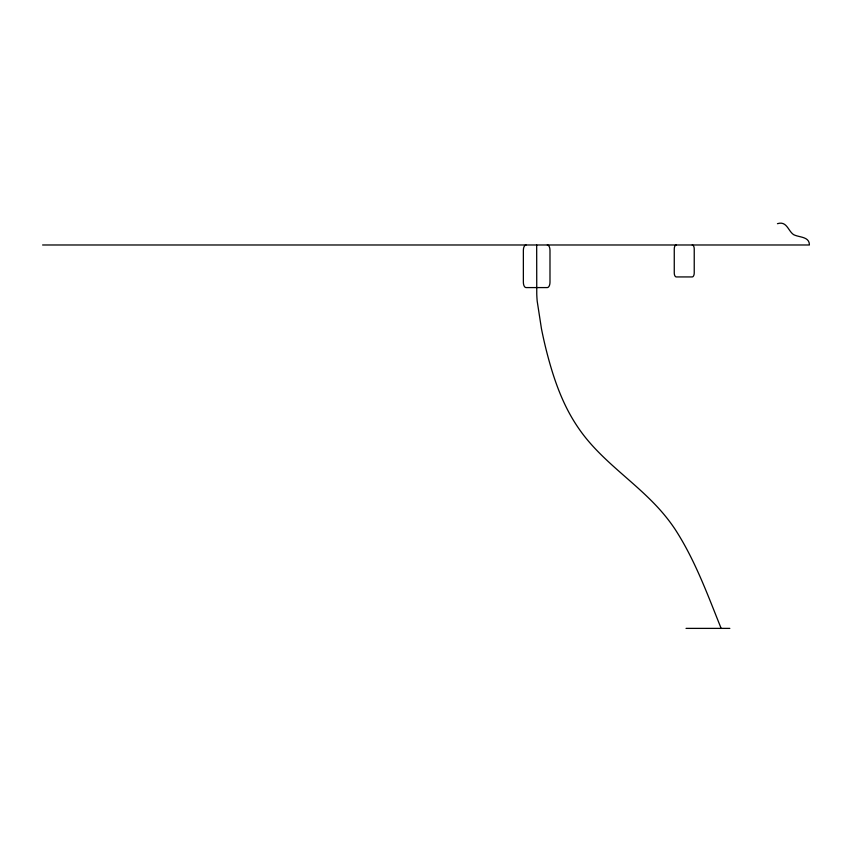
<?xml version="1.0" encoding="UTF-8"?>
<svg xmlns="http://www.w3.org/2000/svg" width="852" height="852" viewBox="0 0 852 852"><rect width="100%" height="100%" fill="white"/><g stroke="black" fill="none" stroke-linecap="round" stroke-linejoin="round"><path stroke-width="1.28" d="M777.45 223.682C786.833 220.732 787.993 230.764 793.553 234.619C799.059 237.57 809.496 236.345 809.4 244.982L42.6 244.982M686.03 628.382L729.834 628.382M721.143 628.382C707.501 594.494 694.923 559.689 674.859 528.922A174.223 150.879 90 0 0 664.422 514.97C638.808 483.968 602.896 462.934 579.658 429.791A167.088 144.702 -90 0 1 569.754 413.955C558.571 393.603 551.553 371.28 545.93 348.841A402.538 348.606 -90 0 1 541.435 328.616L537.186 301.107A112.262 97.224 90 0 1 536.76 293.951L536.675 244.982M676.264 244.982A3.994 2.002 -90 0 0 674.262 248.976L674.262 272.938A3.994 2.002 -90 0 0 676.264 276.932L692.239 276.932A3.994 2.002 -90 0 0 694.231 272.938L694.231 248.976A3.994 2.002 -90 0 0 692.239 244.982M526.025 244.982A5.325 2.662 -90 0 0 523.362 250.307L523.362 282.257A5.325 2.662 -90 0 0 526.025 287.582L547.325 287.582A5.325 2.662 -90 0 0 549.987 282.257L549.987 250.307A5.325 2.662 -90 0 0 547.325 244.982"/></g></svg>
